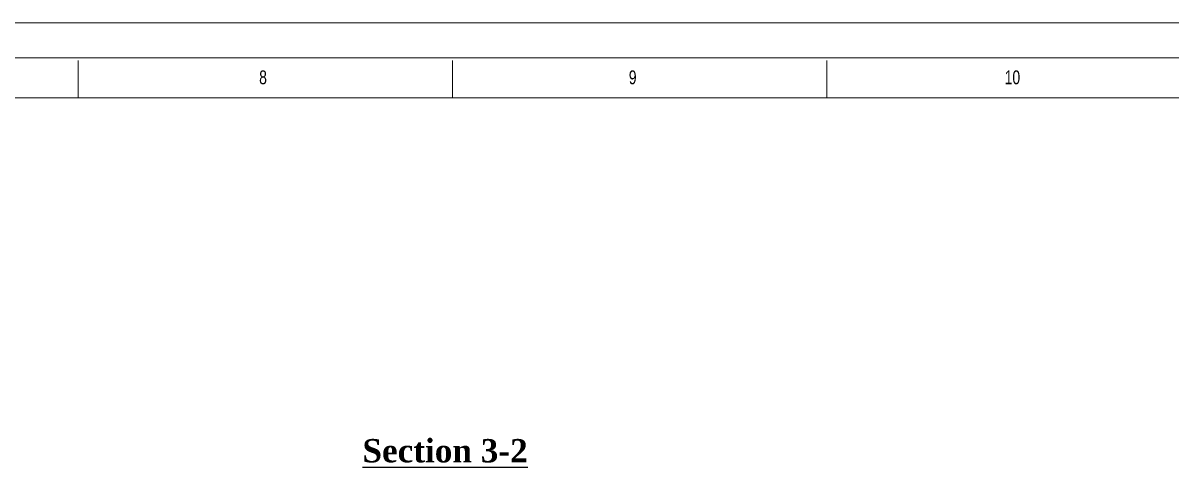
# Model space of a CAD drawing. Header units: millimetres. Extents: x 3220 to 226993, y 817 to 176024.
# Drawn here: x 97322 to 112400, y 170193 to 176024 of the extents above; entities that cross this region are included whole.
import ezdxf

# ---------------------------------------------------------------- set-up
doc = ezdxf.new("R2010")
doc.units = ezdxf.units.MM
doc.styles.add('SLDTEXTSTYLE0', font='TXT', dxfattribs={"width": 0.75})
doc.styles.get("Standard").update_dxf_attribs({"font": 'arial.ttf'})

# ---------------------------------------------------------------- blocks, each defined once
blk = doc.blocks.new('A1 E1-200')
at = {"color": 1, "linetype": 'Continuous', "lineweight": 18}
for p, q in [((-164800, 116400), (0, 116400)), ((-162844, 114440), (-1960, 114440))]:
    blk.add_line(p, q, dxfattribs=at)
at = {"linetype": 'Continuous', "lineweight": 18}
blk.add_line((-163879, 115487), (-937, 115487), dxfattribs=at)
at = {"color": 5, "linetype": 'Continuous', "lineweight": 15}
for p, q in [((-92200, 115419), (-92200, 114439)), ((-82402, 114439), (-82402, 115419)), ((-72604, 115419), (-72604, 114439))]:
    blk.add_line(p, q, dxfattribs=at)
at = {"color": 5, "linetype": 'Continuous', "lineweight": 15, "attachment_point": 1, "style": 'SLDTEXTSTYLE0'}
for s, insert, char_height in [('8', (-87465, 115158), 363), ('9', (-77789, 115158), 363), ('10', (-67950, 115158), 362.9)]:
    blk.add_mtext(s, dxfattribs=dict(at, insert=insert, char_height=char_height))

msp = doc.modelspace()

# ---------------------------------------------------------------- block references
at = {"xscale": 0.5017310599597968, "yscale": 0.5017310599597968, "zscale": 0.5017310599597968}
msp.add_blockref('A1 E1-200', (144308.2, 117622.2), dxfattribs=at)

# ---------------------------------------------------------------- texts
at = {"insert": (101780.6, 170560.5), "char_height": 306.141, "attachment_point": 1}
msp.add_mtext_dynamic_manual_height_columns('{\\fTimes New Roman|b1|i0|c0|p18;\\LSection 3-2}', width=5027.93, gutter_width=17.5, heights=[0], dxfattribs=at)

doc.saveas('drawing.dxf')
